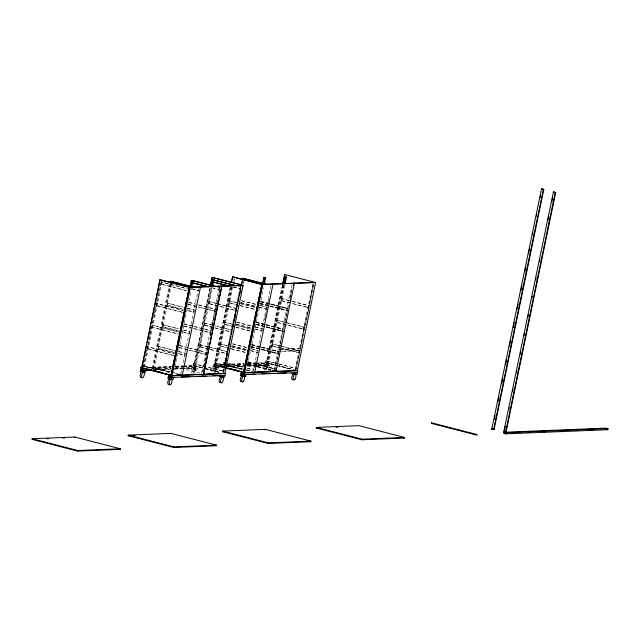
<?xml version="1.0" encoding="UTF-8"?>
<svg xmlns="http://www.w3.org/2000/svg" width="640" height="640" viewBox="0 0 640 640"><rect width="100%" height="100%" fill="white"/><g stroke="black" fill="none" stroke-linecap="round" stroke-linejoin="round"><path stroke-width="0.48" stroke-dasharray="3.2 2.4" d="M143.32 366.912L146.16 353.208M146.36 352.232L146.968 349.296M147.176 348.32L147.784 345.384M147.984 344.4L148.592 341.464M148.792 340.488L149.4 337.552M149.608 336.576L150.216 333.64M150.416 332.656L151.024 329.72M151.224 328.744L153.456 317.976M153.656 317L154.264 314.064M154.472 313.088L155.08 310.152M155.28 309.168L160.552 283.728M174.12 355.736L147.176 348.792L147.584 346.792L174.536 353.736M183.064 312.536L156.12 305.592L156.536 303.592L183.48 310.536M143.496 367.208L161.128 282.064M147.176 348.792L147.648 348.768L148.064 346.768L174.048 353.472M179.488 332.12L152.536 325.168L152.12 327.168L179.072 334.12M156.12 305.592L156.592 305.568L157.008 303.568L182.992 310.272M187.536 290.936L160.592 283.992L161.072 283.976L161.48 281.968L188.432 288.92M144.344 367.176L161.976 282.032L160.952 281.768M152.096 368.496L169.528 284.328M152.944 368.464L170.352 284.232M153.12 368.76L170.752 283.616M174.392 352.64L158.032 348.424L158.448 346.416L158.928 346.4L174.32 350.368M178.864 331.04L162.504 326.824L162.92 324.816L163.4 324.8L178.792 328.768M183.336 309.44L166.976 305.224L167.392 303.216L167.872 303.2L183.272 307.168M153.768 369.704L172.008 281.624M158.032 348.424L158.512 348.4L158.928 346.4M162.504 326.824L162.984 326.8L163.4 324.8M166.976 305.224L167.456 305.2L167.872 303.2M175.272 366.888L191.488 288.592M180.792 373.808L198.424 288.664M191.6 369.264L191.96 367.536L197.312 368.408L196.952 370.136L191.6 369.264L196.952 370.136M218.872 372.336L192.792 365.608L193.208 363.608L193.688 363.592L223.624 371.312L206.728 367.096M192.792 365.608L193.272 365.592L193.688 363.592M209.832 288.16L193.824 365.472L203.248 367.904M193.304 369.192L210.088 288.152M210.488 287.6L193.872 367.848L194.896 368.112L211.512 287.864M194.688 367.728L195.096 365.728L183.272 366.208M174.976 368.536L194.72 367.816L211.344 287.568M209.12 349.208L199.496 346.728L199.904 344.728L227.328 351.656L226.92 353.656L226.44 353.68L210.08 349.456M213.592 327.608L203.968 325.128L204.384 323.128L204.856 323.112L211.592 324.848M208.44 303.528L208.856 301.528L209.328 301.512L236.28 308.456L235.864 310.456L235.384 310.48L208.44 303.528L218.536 305.992M199.496 346.728L199.968 346.712L200.384 344.712M203.968 325.128L204.44 325.112L204.856 323.112M208.912 303.512L209.328 301.512M195.256 370.208L195.608 368.472M195.704 367.992L196.12 365.992L183.312 366.512M182.896 368.512L195.744 368.08L212.36 287.832M201.568 372.888L219.2 287.744L220.056 287.712L210.128 335.664M178.816 347.496L205.76 354.448L206.176 352.448L189.816 348.224M193.8 326.36L211.128 330.824L210.648 330.848L210.232 332.848L193.872 328.632M187.76 304.304L214.704 311.248L215.12 309.248L215.6 309.224L198.272 304.76M212.448 287.912L219.184 289.648L219.592 287.648L220.072 287.624L218.144 287.128M202.624 371.872L208.704 342.512M202.8 372.176L206.04 356.512M206.24 355.536L206.848 352.6M207.056 351.624L207.664 348.688M207.864 347.704L208.472 344.768M210.296 335.96L211.512 330.088M211.712 329.112L212.32 326.176M212.528 325.2L213.136 322.264M213.336 321.28L213.944 318.344M214.144 317.368L214.752 314.432M214.96 313.456L215.568 310.52M215.768 309.536L219.616 290.944M224.816 366.568L212.952 366.752L213.368 364.744L225.192 364.264M212.744 368.4L213.104 366.672L214.808 366.6L218.456 367.544L218.096 369.272L212.744 368.4L218.096 369.272M230.184 287.64L214.176 364.952L225.232 364.568M213.976 367.016L230.44 287.632M227.104 365.664L215.032 362.696L214.616 364.696L225.24 367.432M214.368 367L230.984 286.744M214.448 368.328L214.808 366.6M215.512 362.672L215.096 364.68L224.752 367.168M224.888 367.176L215 367.28L215.416 365.272L225.264 364.872M231.84 286.712L215.224 366.96L216.24 367.224L232.864 286.976M230.264 348.632L219.68 345.904L220.096 343.904L231.16 346.616M234.736 327.032L224.152 324.304L224.568 322.304L251.992 329.232M239.208 305.432L228.624 302.704L229.04 300.704L240.104 303.416M215.392 367.264L232.008 287.008M219.68 345.904L220.152 345.888L220.568 343.88M224.152 324.304L224.632 324.288L225.04 322.28M228.624 302.704L229.104 302.688L229.512 300.688M216.024 367.544L216.44 365.536L225.304 365.176M233.872 282.08L234.48 279.144L233.464 278.88M216.4 369.344L216.752 367.608L213.104 366.672M241.976 369.104L223.112 364.24L223.528 362.24L242.864 367.088M223.112 364.24L223.584 364.224L224 362.224M222.656 372.104L240.272 286.88L241.136 286.92M224.616 364.28L240.816 286.032M241.024 285.048L241.832 281.136M214.552 327.856L231.392 332.056L231.808 330.056L215.44 325.84M233.12 287.144L240.336 288.856L240.752 286.856L238.824 286.36M223.232 372.024L240.864 286.88M241.624 283.4L242.232 280.464M223.208 373.312L240.92 287.848L223.504 372.064M223.68 372.368L241.104 288.2M225.456 365.576L226.064 362.64M226.264 361.656L228.496 350.896M234.976 319.576L235.584 316.64M240.448 293.152L241.464 288.264M242.48 283.368L243.088 280.432M242.648 283.664L243.664 278.776M243.496 283.632L243.904 281.672M247.376 365.96L263.584 287.664M253.296 370.92L270.928 285.784M262.096 330.216L262.376 328.88L255.64 327.144M254.632 367.904L255.24 364.968M255.448 363.984L256.056 361.056M258.688 348.336L259.296 345.4M264.968 318.016L265.576 315.08M265.776 314.104L266.384 311.168M266.584 310.192L267.192 307.256M267.4 306.28L268.008 303.344M268.208 302.368L268.816 299.432M264.688 320L265.296 317.064M277.856 365.96L265.296 362.728L265.712 360.72L266.192 360.704L277.776 363.688M265.296 362.728L265.776 362.704L266.192 360.704M282.336 285.272L266.328 362.584L275.752 365.016M282.592 285.264L265.808 366.304L264.104 366.376L264.464 364.648L269.816 365.52L269.464 367.248L267.76 367.32L268.12 365.592M284.864 284.944L268.248 365.192L267.4 365.224L266.376 364.96L282.992 284.712M283.848 284.68L267.224 364.928L266.376 364.96M267.4 365.224L284.016 284.976M282.744 348.544L299.128 352.768L271.664 345.832L272.08 343.832L299.584 350.768L281.928 351.488M276.472 322.24L276.888 320.24L277.36 320.224L304.312 327.168L303.896 329.176L303.416 329.192L276.472 322.24L286.576 324.704M290.568 303.128L280.944 300.648L281.36 298.64L281.832 298.624L288.576 300.36M276.952 322.224L277.36 320.224M280.944 300.648L281.424 300.624L281.832 298.624M271.664 345.832L272.144 345.816L272.552 343.808M274.08 370L291.712 284.864M250.888 346.88L277.928 353.848L278.344 351.848L278.824 351.832L251.776 344.856M274.928 369.968L275.536 367.032M275.736 366.056L288.304 305.376M289.928 297.544L291.952 287.76M276.52 363.416L277.128 360.48M277.328 359.504L277.936 356.568M278.136 355.584L278.744 352.648M278.952 351.672L279.56 348.736M279.76 347.76L280.368 344.824M280.568 343.84L281.176 340.904M281.384 339.928L285.232 321.336M285.432 320.352L286.04 317.416M286.248 316.44L286.856 313.504M287.056 312.528L287.664 309.592M287.864 308.608L288.472 305.672M290.096 297.848L290.704 294.912M290.904 293.928L291.512 290.992M280.384 349.56L300 348.76L298.976 348.504L298.56 350.504L279.928 351.264M303.416 329.192L303.832 327.192L304.312 327.168M307.888 307.592L308.304 305.592L308.784 305.568L308.368 307.576L307.888 307.592L291.528 303.376M295.16 369.216L312.792 284.072L313.64 284.04L296.008 369.184M295.376 369.776L295.656 368.44L296.128 368.424L295.72 370.424M295.536 370.12L313.376 284M296.384 368.504L313.608 285.312M161.976 282.032L161.008 281.992L186.992 288.688M233.632 279.184L234.48 279.144M219.184 289.648L219.656 289.632L212.92 287.896M236.28 308.456L219.44 304.256M214.704 311.248L215.184 311.232L197.864 306.76M152.536 325.168L152.064 325.192L178.048 331.888M231.808 330.056L214.968 325.856M280.344 349.256L298.976 348.504M227.328 351.656L210.496 347.456M205.76 354.448L206.24 354.432L188.912 349.96M277.928 353.848L278.408 353.832L261.024 349.352M146.776 367.392L171.408 366.384M175.352 366.224L182.248 365.944M183.24 365.904L194.08 365.464L203.496 367.896M226.176 364.224L243.92 363.504M247.856 363.344L254.76 363.056M258.696 362.896L266.584 362.576L276.008 365.008M146.816 367.696L171.448 366.688M175.392 366.528L182.288 366.248M226.216 364.528L243.952 363.808M247.896 363.648L254.792 363.36M255.776 363.32L267.608 362.84L267.192 364.84L247.48 365.648M146.848 368L171.488 366.992M175.424 366.832L182.328 366.552M226.256 364.832L243.992 364.112M247.936 363.952L254.832 363.664M255.816 363.624L268.624 363.104L268.216 365.104L255.4 365.632M150.832 368.144L171.52 367.296M175.464 367.136L182.36 366.856M183.344 366.816L197.144 366.256L196.728 368.256L182.936 368.816M226.288 365.136L244.032 364.416M247.968 364.256L254.864 363.968M255.856 363.928L269.648 363.368L269.232 365.368L255.44 365.936M153.256 369.112L171 368.392M174.936 368.232L193.664 367.464L197.312 368.408M212.952 366.752L224.776 366.264M225.768 366.224L243.504 365.504M247.448 365.344L266.168 364.576L269.816 365.52M153.296 369.416L171.032 368.696M225.8 366.528L243.536 365.808M156.288 369.6L170.088 369.04M174.016 368.88L181.912 368.552M215 367.28L224.856 366.872M225.84 366.832L243.576 366.112M247.52 365.952L254.416 365.672M157.312 369.864L170.12 369.344M174.064 369.184L181.944 368.856M225.872 367.136L243.616 366.416M247.552 366.256L254.456 365.976M312.792 284.072L313.816 284.336M238.352 286.384L240.272 286.88M292.424 301.352L308.784 305.568M281.36 298.64L290.984 301.12M291.944 301.376L308.304 305.592M233.6 287.12L240.336 288.856M281.424 300.624L308.368 307.576M217.672 287.152L220.376 287.792M219.2 287.744L220.224 288.008M261.088 301.456L269.584 303.648M270.528 303.888L287.528 308.272M260.608 301.472L287.992 308.536M260.664 301.68L288.048 308.744L270.576 304.384M261.128 301.944L269.632 304.136M259.728 303.208L287.112 310.272M260.192 303.472L268.696 305.664M269.64 305.912L288.528 310.776M260.248 303.688L268.744 305.88M269.688 306.12L287.632 310.744M259.768 303.704L287.16 310.768M241.336 300.56L255.776 304.288M259.624 305.28L267.32 307.264L260.112 305.544M241.824 300.832L256.256 304.552M192.136 288.816L198.88 290.552M191.664 288.832L198.4 290.568M240.92 302.56L258.248 307.032M259.208 307.28L266.912 309.264M240.448 302.584L257.768 307.048M258.736 307.296L266.432 309.28M241.064 303.664L256.464 307.632M229.04 300.704L255.024 307.4M161.072 283.976L188.016 290.92M229.104 302.688L256.048 309.632M240.176 305.68L255.568 309.656M208.856 301.528L218.48 304.008M276.888 320.24L286.512 322.72M287.472 322.968L303.832 327.192M219.504 306.24L235.864 310.456M287.536 324.952L303.896 329.176M188.648 302.28L197.312 304.512M189.136 302.544L194.912 304.032M198.76 305.032L215.12 309.248M188.24 304.28L196.896 306.512M255.84 321.96L283.224 329.024M256.304 322.224L264.808 324.416M265.752 324.656L282.752 329.04M256.36 322.432L264.864 324.624M265.808 324.872L282.8 329.256M255.888 322.456L283.272 329.512M256.368 324.208L264.872 326.4M265.816 326.64L284.704 331.512M255.896 324.224L284.224 331.528M255.944 324.44L283.336 331.496L265.856 327.136M256.416 324.696L264.912 326.888M187.12 308.16L194.816 310.144M167.392 303.216L182.792 307.192M187.608 308.432L194.344 310.168L193.928 312.168L187.192 310.432M236.864 322.16L254.192 326.632M255.152 326.88L262.848 328.864M236.392 322.184L251.784 326.152M167.456 305.2L182.856 309.168M187.664 310.416L194.4 312.152M236.448 324.16L250.888 327.888M254.736 328.88L262.432 330.864M235.976 324.184L251.376 328.152M255.224 329.144L261.96 330.88M224.568 322.304L235.152 325.032M236.112 325.28L251.512 329.248M156.592 305.568L183.544 312.52M224.632 324.288L235.216 327.016M236.176 327.264L251.576 331.232M235.704 327.28L251.096 331.256M204.384 323.128L214.008 325.608M204.44 325.112L231.392 332.056M272.08 343.832L281.72 346.312M282.68 346.568L299.072 350.792M272.144 345.816L281.776 348.296M184.176 323.88L192.84 326.112M183.704 323.896L210.648 330.848M278.376 349.336L279.4 349.6M183.768 325.88L192.424 328.112M193.392 328.36L210.712 332.832M184.248 326.152L190.024 327.64M252.152 344.592L260.656 346.784M261.6 347.024L279.544 351.656M251.68 344.608L258.288 346.312M262.064 347.288L279.064 351.672M251.304 344.88L259.992 347.12M260.96 347.368L278.344 351.848M250.8 346.352L260.24 348.784M261.184 349.032L278.184 353.408M251.264 346.616L279.592 353.92M251.36 346.856L260.056 349.096M183.608 330.008L190.344 331.744M162.92 324.816L179.28 329.04M183.128 330.032L189.864 331.768L189.456 333.768L182.72 332.032M232.392 343.76L246.832 347.48M251.64 348.72L258.376 350.464M232.88 344.032L247.312 347.752M251.16 348.744L257.904 350.48M162.984 326.8L178.384 330.768M182.232 331.76L189.928 333.752M231.976 345.76L246.416 349.488M250.264 350.48L257.96 352.464M232.464 346.032L245.936 349.504M250.752 350.744L257.488 352.48M232.12 346.864L247.52 350.832M220.096 343.904L246.08 350.6M151.648 327.192L178.592 334.136M220.152 345.888L247.104 352.832M231.224 348.88L246.624 352.856M278.744 363.944L296.128 368.424M265.712 360.72L278.272 363.96M279.232 364.208L295.656 368.44M199.904 344.728L209.528 347.208M276.944 365.248L293.912 369.624M276.688 365.264L293.656 369.632M265.776 362.704L288.952 368.68M278.824 366.208L288.48 368.704M199.968 346.712L209.592 349.192M210.56 349.44L226.92 353.656M247.656 361.672L257.088 364.104M258.024 364.344L275.008 368.72M248.12 361.928L275.472 368.984M264.072 370.432A3.088 1.232 -75.5 0 1 266.088 366.6L267.552 366.976M248.008 362.216L275.36 369.272L257.904 364.912M247.528 362.24L256.96 364.672M179.704 345.48L188.368 347.712M189.328 347.96L206.656 352.424M179.232 345.496L185.968 347.232M248.184 363.912L256.672 366.104M257.616 366.344L270.816 369.752M247.704 363.936L256.192 366.12M257.136 366.368L271.28 370.016M247.592 364.216L254.192 365.92M257.968 366.896L271.176 370.296M248.056 364.48L256.544 366.672M257.488 366.912L270.696 370.32M179.288 347.48L187.952 349.712M247.576 368.304L254.184 370M223.528 362.24L227.296 363.216M228.24 363.456L243.328 367.344M247.104 368.32L253.704 370.024M178.176 351.36L185.872 353.344M158.448 346.416L174.808 350.64M178.656 351.632L185.392 353.368L184.984 355.368L178.24 353.632M224.872 364.272L242.776 368.888M246.288 369.872L252.2 371.32M223.584 364.224L227.36 365.192M228.304 365.44L242.448 369.088M246.224 370.056L252.824 371.76M246.688 370.32L252.344 371.784M228.064 365.912L244.488 370.144M215.032 362.696L242.08 369.664M158.512 348.4L174.872 352.616M178.72 353.608L185.456 355.352M214.424 364.944L224.792 367.616M213.368 364.744L224.536 367.624M147.648 348.768L174.6 355.72M214.672 368.584L216.136 368.96A3.088 1.232 -75.5 0 1 216.584 372.688M193.208 363.608L205.76 366.848M204.44 368.136L219.52 372.024M204.184 368.144L219.264 372.032M193.272 365.592L204.856 368.576M205.824 368.824L219.344 372.312M194.72 367.816L195.744 368.08M193.584 369.488L195.048 369.864A3.088 1.232 -75.5 0 1 195.704 372.816M175.224 366.824L199.984 373.136M170.352 371.736L153.136 367.376L170.096 371.752M171.288 371.984L177.888 373.68M173.864 372.72L177.632 373.696M143.968 365.808L170.048 372.536M144.456 366.08L170.536 372.8M266.088 366.6A3.088 1.232 -75.5 0 1 266.544 370.328M265.648 370.032A3.088 1.232 -75.5 0 1 267.712 367A3.088 1.232 -75.5 0 1 268 370.704M214.12 372.792A3.088 1.232 -75.5 0 1 216.136 368.96M212.776 371.64A3.088 1.232 -75.5 0 1 214.984 368.672A3.088 1.232 -75.5 0 1 214.848 373.04M191.568 373.32A3.088 1.232 -75.5 0 1 193.416 369.52A3.088 1.232 -75.5 0 1 194.24 372.44M193.144 372.92A3.088 1.232 -75.5 0 1 195.048 369.864"/><path stroke-width="0.96" d="M32.128 438.744L32 439.344L77.64 451.112L120.216 449.376L120.336 448.776L74.696 437.008L32.128 438.744L77.768 450.512L120.336 448.776M74.568 437.608L74.696 437.008M77.64 451.112L77.768 450.512M142.832 367.552L140.864 367.632L140.448 369.632L141.472 369.896L146.784 344.344M140.24 371.288L140.6 369.56L145.952 370.432L145.592 372.16L140.24 371.288L141.944 371.216M224.944 375.528L170.704 377.44L189.376 287.28L159.904 279.76L141.664 367.84L172.144 375.696L225.36 373.528L224.584 377.256L219.232 376.384M147.192 342.384L150.64 325.744M151.04 323.792L154.488 307.152M154.896 305.2L158.336 288.56M158.744 286.6L160.16 279.752M142.112 367.584L142.392 366.248M128.152 435.72L128.272 435.12L170.848 433.384L216.488 445.152L216.368 445.752L173.792 447.488L128.152 435.72L130.128 435.64M142.472 366.944L141.864 369.88L142.712 369.848M142.912 368.16L142.496 370.16L143.52 370.424L151.4 370.104M143.52 370.424L143.928 368.424L145.904 368.344M143.888 372.224L144.248 370.496M170.752 283.616L171.16 281.656L172.344 281.6M171.592 282.952L171.864 281.616M169.08 374.904L168.664 376.912L169.688 377.176L170.096 375.168M169.832 377.096L170.24 375.136M140.864 367.632L170.88 375.368L189.376 287.28M170.856 377.36L189.096 289.28L189.944 289.248L188.072 289.016M189.736 287.344L171.496 375.416L172.048 375.56L224.88 373.408L243.12 285.328L189.736 287.344L243.12 285.328M190.016 286.408L191.232 280.536L192.368 280.496L215.264 286.384M172.048 375.56L190.288 287.48M171.728 377.704L172.144 375.696M171.52 379.352L171.88 377.624L168.224 376.68L167.872 378.408L171.52 379.352L173.224 379.28L173.584 377.552M191.04 286.672L192.256 280.8L193.128 280.68L191.888 286.632M208.592 286.92L192.232 282.704L192.648 280.696M182.264 375.144L200.504 287.064L199.952 286.92M173.792 447.488L173.92 446.888L216.488 445.152M210.24 286.2L212.064 277.392L241.528 284.912L212.064 277.392M210.696 285.216L212.32 277.384M210.896 285.64L212.112 279.768L212.96 279.736L236.904 285.864M211.92 285.904L213.136 280.032L213.984 280M229.272 286.152L212.912 281.928L213.328 279.928L213.8 279.912M212.768 285.872L213.576 281.96M210.144 339.88L210.544 337.92M203.544 374.272L221.784 286.2L221.288 286.056M203.6 374.272L221.84 286.192L221.24 286.056M231.2 282.744L232.664 276.864L261.88 284.4L243.216 374.552L297.448 372.648M231.448 282.736L232.664 276.864M242.232 280.464L242.64 278.512L243.488 278.472M222.88 377.328L223.24 375.6M242.168 287.144L242.576 285.184M222.576 431.688L222.704 431.088L265.272 429.352L310.92 441.12L310.792 441.72L268.224 443.456L222.576 431.688L224.56 431.608M240.376 375.52L240.728 373.792L244.384 374.736L244.024 376.464L240.376 375.52L242.08 375.456M241.584 372.024L241.168 374.024L242.192 374.288L242.608 372.288L245.56 372.168M225.48 367.872L243.384 372.488L261.88 284.4M243.36 374.472L261.6 286.392L262.456 286.36M262.24 284.456L244 372.536L244.552 372.672L297.384 370.52L315.624 282.44L262.24 284.456L315.624 282.44M262.52 283.52L263.736 277.648L265.616 277.88L264.192 284.728M244.552 372.672L262.792 284.592M244.232 374.816L244.648 372.816L297.864 370.64L297.088 374.376L291.736 373.504L293.44 373.432M263.544 283.784L264.76 277.912L265.616 277.88M244.024 376.464L245.728 376.392L246.088 374.664M254.768 372.256L273.008 284.176L272.456 284.04M282.544 284.296L284.824 274.496L282.792 284.288M283.2 283.736L284.616 276.888L285.464 276.848L286.488 277.112L285.072 283.96M284.216 284L285.64 277.152L286.488 277.112M293.336 285.128L293.744 283.168L294.344 283.312L276.056 371.392L275.504 371.248M290.144 300.784L290.552 298.824M293.392 285.128L293.792 283.168M265.152 429.952L265.272 429.352M268.224 443.456L268.344 442.856L310.92 441.12M295.384 374.44L295.744 372.712L293.92 372.24M316.28 428.008L316.408 427.408L358.976 425.672L404.616 437.44L404.496 438.04L361.928 439.776L316.28 428.008L318.264 427.928M361.928 439.776L362.048 439.176L404.616 437.44M491.768 429.12L541.52 188.912L541.992 188.888L543.816 189.36L494.072 429.576L491.768 429.12L494.072 429.576M494.272 419.336L495.08 415.432M497.912 401.76L498.92 396.88M501.752 383.208L502.76 378.328M505.592 364.656L506.608 359.776M509.432 346.104L510.448 341.224M513.28 327.552L514.288 322.664M517.12 309L518.128 304.112M520.96 290.44L521.976 285.56M524.808 271.888L525.816 267.008M528.648 253.336L529.656 248.456M532.488 234.784L532.896 232.832M536.328 216.232L536.736 214.28M540.176 197.68L540.576 195.728M493.6 429.592L543.344 189.376L543.816 189.36M504.008 432.28L503.776 433.4L505.6 433.872L607.768 429.704L608 428.584L505.832 432.752L503.656 432.192L553.4 191.976L553.88 191.952L555.704 192.424L505.96 432.64L505.48 432.656L555.232 192.448L555.704 192.424M504.336 431.192L505.344 426.312M508.784 409.712L509.192 407.76M512.624 391.16L513.032 389.2M516.472 372.6L516.872 370.648M520.312 354.048L520.712 352.096M524.152 335.496L524.56 333.544M527.992 316.944L528.4 314.992M531.84 298.392L532.24 296.44M535.68 279.84L536.088 277.888M539.52 261.288L539.928 259.328M548.016 220.272L548.824 216.368M551.856 201.72L552.664 197.816M505.6 433.872L505.832 432.752M171.216 281.288L170.136 281.392L171.16 281.656M244.512 278.736L242.64 278.512M192.232 282.704L207.144 286.4M212.912 281.928L227.824 285.632M313.776 282.04L284.568 274.512M147.424 369.96L151.36 369.8M177 374.888L180.936 374.728M192.76 374.248L195.72 374.128M208.528 373.6L212.472 373.44M257.384 371.68L260.344 371.56M272.168 371.08L277.096 370.88M287.936 370.44L291.872 370.272M177.032 375.192L180.976 375.032M192.36 374.568L196.224 374.408M207.888 373.936L212.512 373.744M243.384 372.488L245.864 372.456M244.56 372.416L245.04 372.4M257.12 372L260.992 371.84M272.208 371.384L277.128 371.184M287.968 370.744L292 370.576M201.984 376.088L202.84 376.056M170.704 377.44L174.648 377.272M181.208 377.008L190.416 376.632M197.312 376.352L206.184 375.992M213.08 375.712L221.952 375.344M246.168 374.432L255.04 374.072M261.936 373.784L270.808 373.424M277.704 373.144L286.568 372.784M46.848 438.736L48.832 438.656M62.688 438.088L64.672 438.008M336.08 427.2L338.064 427.12M133.104 435.512L135.08 435.432M503.656 432.192L504.136 432.168M505.992 432.2L606.176 428.112L608 428.584M511.712 433.072L514.688 432.952M527.576 432.432L530.552 432.304M543.448 431.784L545.432 431.696M559.32 431.136L561.304 431.056M574.2 430.528L577.176 430.408M590.072 429.88L593.048 429.76M541.52 188.912L543.344 189.376M553.4 191.976L555.232 192.448M284.616 276.888L285.64 277.152M263.736 277.648L264.76 277.912M267.192 284.512L242.44 278.208L266.936 284.52M232.416 276.872L261.624 284.408M213.328 279.928L235.464 285.632M212.112 279.768L213.136 280.032M192.088 280.496L214.784 286.408M191.232 280.536L192.256 280.8M170.96 281.296L196.4 287.8M170.984 281.36L194.968 287.576M159.904 279.76L189.12 287.296M605.944 429.232L607.768 429.704M273.056 370.784L274.944 371.272M272.584 370.808L274.464 371.288M229.584 368.416L232.48 369.16M234.416 369.656L237.312 370.408M229.104 368.432L241.664 371.672M225.736 367.856L244.648 372.816M243.904 375.92L245.728 376.392M224.336 373.264L225.36 373.528M153.216 370.304L156.112 371.048M158.048 371.544L160.944 372.296M147.912 369.08L163.36 373.064M165.296 373.56L168.192 374.304M401.64 437.304L404.496 438.04M316.408 427.408L362.048 439.176M308.888 441.232L310.792 441.72M222.704 431.088L268.344 442.856M128.272 435.12L173.92 446.888M118.312 448.888L120.216 449.376M293.2 379.304A3.088 1.232 -75.5 0 1 291.704 377.552A3.088 1.232 -75.5 0 1 293.72 373.728M241.784 381.28A3.088 1.232 -75.5 0 1 240.288 379.536A3.088 1.232 -75.5 0 1 242.304 375.704M171.816 379.344A3.088 1.232 -75.5 0 1 170.984 384.24A3.088 1.232 -75.5 0 1 169.224 383.048A3.088 1.232 -75.5 0 1 171.256 378.968M169.272 384.168A3.088 1.232 -75.5 0 1 167.784 382.424A3.088 1.232 -75.5 0 1 169.8 378.592M144.184 372.216A3.088 1.232 -75.5 0 1 143.352 377.112A3.088 1.232 -75.5 0 1 141.592 375.92A3.088 1.232 -75.5 0 1 143.632 371.84M141.28 377.36A3.088 1.232 -75.5 0 1 140.152 375.296A3.088 1.232 -75.5 0 1 141.816 371.584M220.32 382.496A3.088 1.232 -75.5 0 1 219.2 380.44A3.088 1.232 -75.5 0 1 220.864 376.728M223.232 377.36A3.088 1.232 -75.5 0 1 222.272 382.416A3.088 1.232 -75.5 0 1 220.688 380.56A3.088 1.232 -75.5 0 1 222.984 377.072M431.48 422.792L431.36 423.392L477 435.16L477.128 434.56L431.48 422.792M295.024 379.192A3.088 1.232 -75.5 0 0 295.488 374.192A3.088 1.232 -75.5 0 0 293.16 377.928A3.088 1.232 -75.5 0 0 295.024 379.192M243.608 381.168A3.088 1.232 -75.5 0 0 244.072 376.168A3.088 1.232 -75.5 0 0 241.744 379.912A3.088 1.232 -75.5 0 0 243.608 381.168"/></g></svg>
